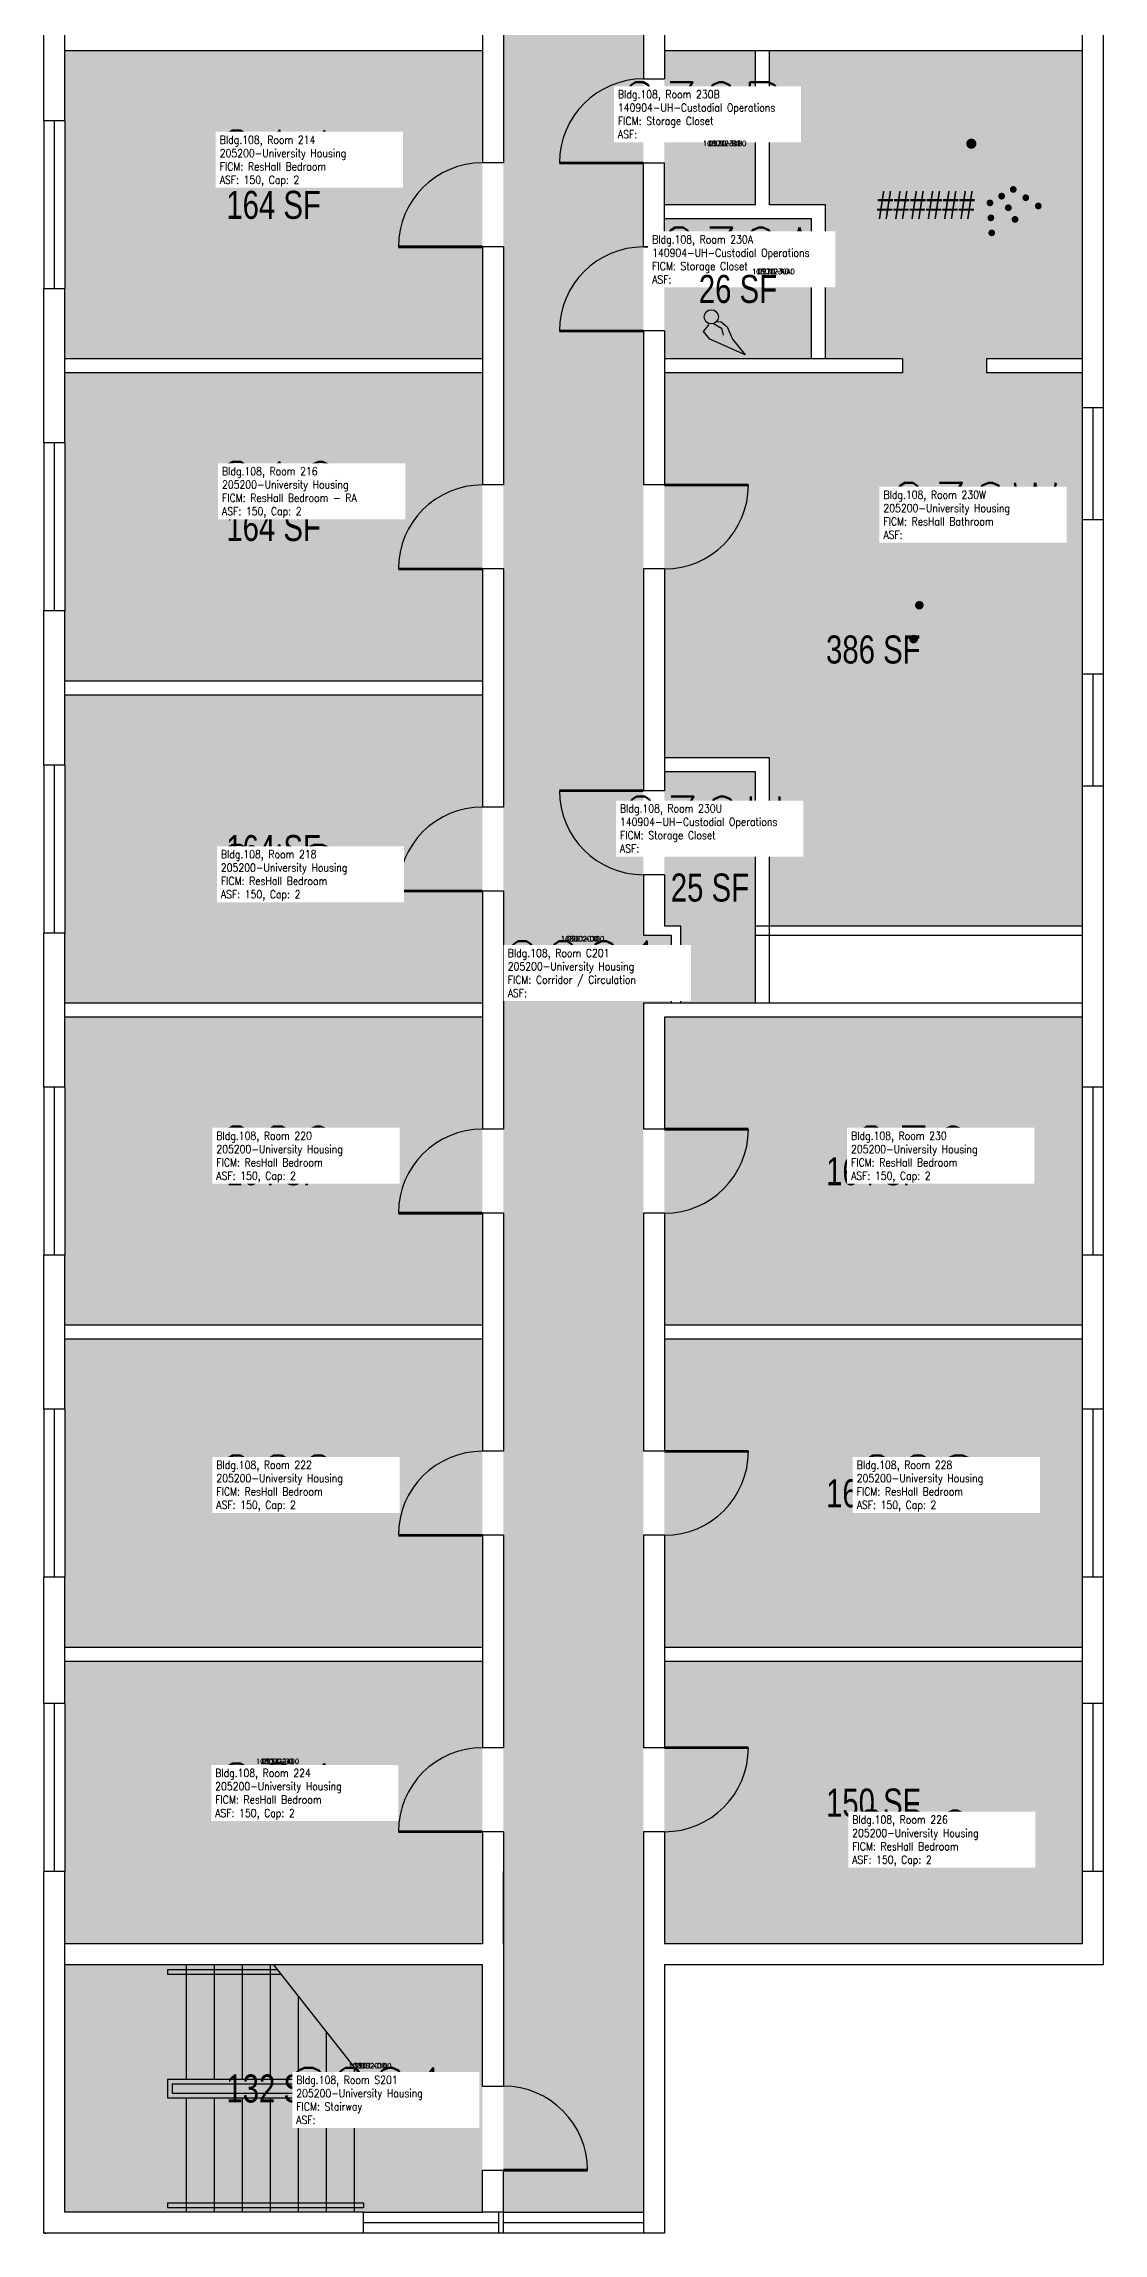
# Model space of a CAD drawing. Header units: inches. Extents: x -394 to 1224, y 0 to 3729.
# Drawn here: x 0 to 454, y 0 to 938 of the extents above; entities that cross this region are included whole.
import ezdxf
from ezdxf.enums import TextEntityAlignment as Align

# ---------------------------------------------------------------- set-up
doc = ezdxf.new("R2010")
doc.units = ezdxf.units.IN
doc.header["$LTSCALE"] = 0.25
doc.header["$MEASUREMENT"] = 0
doc.layers.get('0').update_dxf_attribs({"linetype": 'CONTINUOUS'})
for name, color, linetype in [('A-DOOR', 2, 'CONTINUOUS'), ('A-FLOR', 3, 'CONTINUOUS'), ('A-GLAZ', 1, 'CONTINUOUS'), ('A-GLAZ-SILL', 2, 'CONTINUOUS'), ('A-IDEN-ICON', 4, 'CONTINUOUS'), ('A-IDEN-RNUM', 7, 'CONTINUOUS'), ('A-IDEN-SNUM', 4, 'CONTINUOUS'), ('A-IDEN-VNUM', 4, 'CONTINUOUS'), ('A-WALL', 5, 'CONTINUOUS'), ('AREA-TEXT', 3, 'CONTINUOUS'), ('Rooms-Category-Color', 7, 'CONTINUOUS'), ('Rooms-College-Color', 7, 'CONTINUOUS'), ('Rooms-Department-Color', 7, 'CONTINUOUS'), ('Rooms-Division-Color', 7, 'CONTINUOUS'), ('Rooms-Information', 7, 'CONTINUOUS')]:
    doc.layers.add(name, color=color, linetype=linetype)
doc.styles.add('AREA', font='arial.ttf', dxfattribs={"width": 0.75, "height": 24})
doc.styles.add('ROOMSNUMBER', font='SIMPLEX.shx', dxfattribs={"height": 0.18})
doc.styles.add('ROOMVNUMBER', font='simplex.shx', dxfattribs={"width": 0.85})

# ---------------------------------------------------------------- blocks, each defined once
blk = doc.blocks.new('Cpshower')
at = {"color": 0, "linetype": 'ByBlock'}
blk.add_lwpolyline([(-0.015, 0.0396, 0, 0.06, 0), (0.005, 0.005, 0.06, 0.06, 0)], format="xyseb", dxfattribs=at)
for points, const_width in [([(-0.0319, 0.0624, 1), (-0.0281, 0.0689, 1)], 0.0075), ([(0.0302, -0.0036, 1), (0.0345, -0.0011, 1)], 0.005), ([(-0.0045, -0.0236, 1), (-0.0002, -0.0211, 1)], 0.005), ([(0.0128, -0.0136, 1), (0.0172, -0.0111, 1)], 0.005), ([(0.0228, -0.0309, 1), (0.0272, -0.0284, 1)], 0.005), ([(0.0488, -0.0159, 1), (0.0531, -0.0134, 1)], 0.005), ([(0.0675, -0.0282, 1), (0.0718, -0.0257, 1)], 0.005), ([(-0.0031, -0.0459, 1), (0.0012, -0.0434, 1)], 0.005), ([(-0.0018, -0.0682, 1), (0.0025, -0.0657, 1)], 0.005), ([(0.0328, -0.0482, 1), (0.0372, -0.0457, 1)], 0.005)]:
    blk.add_lwpolyline(points, format="xyb", close=True, dxfattribs=dict(at, const_width=const_width))
at = {"color": 0, "linetype": 'ByBlock', "const_width": 0.015}
blk.add_lwpolyline([(-0.01, 0.031), (-0.03, 0.0656)], dxfattribs=at)
blk = doc.blocks.new('Cpbath')
at = {"color": 0, "linetype": 'ByBlock', "const_width": 0.0127}
for points in [[(0.0571, 0.0168, 0.861492), (-0.0551, 0, 1)], [(0.0571, 0.0168, 0.729002), (-0.0084, -0.0042, 1)], [(-0.0551, 0, 0.726902), (0.0487, -0.0337, 1)], [(-0.0084, -0.0042, 0.609468), (0.0487, -0.0337, 1)]]:
    blk.add_lwpolyline(points, format="xyb", dxfattribs=at)
at = {"color": 0, "linetype": 'ByBlock', "const_width": 0.00637}
for points in [[(0.0544, 0.0152, 1), (0.0599, 0.0184, 1)], [(0.0459, -0.0353, 1), (0.0515, -0.0321, 1)]]:
    blk.add_lwpolyline(points, format="xyb", close=True, dxfattribs=at)
blk = doc.blocks.new('Cpcust')
at = {"color": 0, "linetype": 'ByBlock'}
for p, q in [((0.0262, -0.0408), (0.0446, -0.0406)), ((0.0297, -0.0341), (0.0376, -0.0302)), ((0.0376, -0.0302), (0.0533, -0.0324)), ((0.0446, -0.0406), (0.0543, -0.0505)), ((0.0533, -0.0324), (0.0745, -0.0479)), ((0.0171, -0.0639), (0.02, -0.0466)), ((0.0358, -0.0705), (0.0171, -0.0639)), ((0.1117, -0.0625), (0.0358, -0.0705)), ((0.0745, -0.0479), (0.1117, -0.0625))]:
    blk.add_line(p, q, dxfattribs=at)
at = {"color": 0, "linetype": 'ByBlock', "const_width": 0.0075}
blk.add_lwpolyline([(-0.0332, 0.0481, 1), (-0.0268, 0.0519, 1)], format="xyb", close=True, dxfattribs=at)
at = {"color": 0, "linetype": 'ByBlock', "const_width": 0.015}
blk.add_lwpolyline([(-0.03, 0.05), (0.01, -0.0193)], dxfattribs=at)
at = {"color": 0, "linetype": 'ByBlock'}
blk.add_circle((0.0158, -0.0313), 0.0141, dxfattribs=at)

msp = doc.modelspace()

# ---------------------------------------------------------------- hatches: boundary and pattern name
at = {"layer": 'Rooms-Category-Color', "true_color": 0xadadad}
for points in [[(257.04, 1776), (196.96, 1776), (196.96, 1773), (196.96, 155), (197, 155), (197, 9), (257, 9), (256.96, 527), (268.96, 527), (268.96, 556), (256.96, 556), (257.04, 1776)], [(188, 115), (9, 115), (9, 9), (137, 9), (188, 9)]]:
    msp.add_hatch(color=253, dxfattribs=at).paths.add_polyline_path(points)
at = {"layer": 'Rooms-Category-Color', "true_color": 0x728ef3}
for points in [[(187.96, 935), (9, 935), (9, 905), (9, 833), (9, 803), (187.96, 803)], [(403.96, 797), (445, 797), (445, 782), (445, 734), (445, 668), (445, 620), (445, 560), (310.96, 560), (310.96, 632.04), (265.96, 632.04), (265.96, 797), (367.96, 797), (367.96, 803), (334.96, 803), (334.96, 868.96), (310.96, 868.96), (310.96, 935), (445, 935), (445, 803), (403.96, 803)], [(304.96, 868.96), (265.96, 868.96), (265.96, 935), (304.96, 935)], [(328.96, 803), (265.96, 803), (265.96, 862.96), (328.96, 862.96)], [(187.96, 797), (9, 797), (9, 767), (9, 695), (9, 665), (187.96, 665)], [(187.96, 659), (9, 659), (9, 629), (9, 557), (9, 527), (187.96, 527)], [(304.96, 626.04), (265.96, 626.04), (265.96, 560), (272.96, 560), (272.96, 527), (304.96, 527), (304.96, 556)], [(187.96, 521), (9, 521), (9, 491), (9, 419), (9, 389), (187.96, 389)], [(445, 419), (445, 491), (445, 521), (265.96, 521), (265.96, 389), (445, 389)], [(187.96, 383), (9, 383), (9, 353), (9, 281), (9, 251), (187.96, 251)], [(445, 383), (265.96, 383), (265.96, 251), (445, 251)], [(187.96, 245), (9, 245), (9, 227), (9, 155), (9, 124), (187.96, 124)], [(445, 245), (265.96, 245), (265.96, 124), (445, 124), (445, 155), (445, 227)]]:
    msp.add_hatch(color=171, dxfattribs=at).paths.add_polyline_path(points)
at = {"layer": 'Rooms-College-Color', "true_color": 0xadadad}
for points in [[(257.04, 1776), (196.96, 1776), (196.96, 1773), (196.96, 155), (197, 155), (197, 9), (257, 9), (256.96, 527), (268.96, 527), (268.96, 556), (256.96, 556), (257.04, 1776)], [(187.96, 935), (9, 935), (9, 905), (9, 833), (9, 803), (187.96, 803)], [(403.96, 797), (445, 797), (445, 782), (445, 734), (445, 668), (445, 620), (445, 560), (310.96, 560), (310.96, 632.04), (265.96, 632.04), (265.96, 797), (367.96, 797), (367.96, 803), (334.96, 803), (334.96, 868.96), (310.96, 868.96), (310.96, 935), (445, 935), (445, 803), (403.96, 803)], [(304.96, 868.96), (265.96, 868.96), (265.96, 935), (304.96, 935)], [(328.96, 803), (265.96, 803), (265.96, 862.96), (328.96, 862.96)], [(187.96, 797), (9, 797), (9, 767), (9, 695), (9, 665), (187.96, 665)], [(187.96, 659), (9, 659), (9, 629), (9, 557), (9, 527), (187.96, 527)], [(304.96, 626.04), (265.96, 626.04), (265.96, 560), (272.96, 560), (272.96, 527), (304.96, 527), (304.96, 556)], [(187.96, 521), (9, 521), (9, 491), (9, 419), (9, 389), (187.96, 389)], [(445, 419), (445, 491), (445, 521), (265.96, 521), (265.96, 389), (445, 389)], [(187.96, 383), (9, 383), (9, 353), (9, 281), (9, 251), (187.96, 251)], [(445, 383), (265.96, 383), (265.96, 251), (445, 251)], [(187.96, 245), (9, 245), (9, 227), (9, 155), (9, 124), (187.96, 124)], [(445, 245), (265.96, 245), (265.96, 124), (445, 124), (445, 155), (445, 227)], [(188, 115), (9, 115), (9, 9), (137, 9), (188, 9)]]:
    msp.add_hatch(color=253, dxfattribs=at).paths.add_polyline_path(points)
at = {"layer": 'Rooms-Department-Color', "true_color": 0xacacac}
for points in [[(257.04, 1776), (196.96, 1776), (196.96, 1773), (196.96, 155), (197, 155), (197, 9), (257, 9), (256.96, 527), (268.96, 527), (268.96, 556), (256.96, 556), (257.04, 1776)], [(188, 115), (9, 115), (9, 9), (137, 9), (188, 9)]]:
    msp.add_hatch(color=253, dxfattribs=at).paths.add_polyline_path(points)
at = {"layer": 'Rooms-Department-Color', "true_color": 0x604aed}
for points in [[(187.96, 935), (9, 935), (9, 905), (9, 833), (9, 803), (187.96, 803)], [(403.96, 797), (445, 797), (445, 782), (445, 734), (445, 668), (445, 620), (445, 560), (310.96, 560), (310.96, 632.04), (265.96, 632.04), (265.96, 797), (367.96, 797), (367.96, 803), (334.96, 803), (334.96, 868.96), (310.96, 868.96), (310.96, 935), (445, 935), (445, 803), (403.96, 803)], [(304.96, 868.96), (265.96, 868.96), (265.96, 935), (304.96, 935)], [(328.96, 803), (265.96, 803), (265.96, 862.96), (328.96, 862.96)], [(187.96, 797), (9, 797), (9, 767), (9, 695), (9, 665), (187.96, 665)], [(187.96, 659), (9, 659), (9, 629), (9, 557), (9, 527), (187.96, 527)], [(304.96, 626.04), (265.96, 626.04), (265.96, 560), (272.96, 560), (272.96, 527), (304.96, 527), (304.96, 556)], [(187.96, 521), (9, 521), (9, 491), (9, 419), (9, 389), (187.96, 389)], [(445, 419), (445, 491), (445, 521), (265.96, 521), (265.96, 389), (445, 389)], [(187.96, 383), (9, 383), (9, 353), (9, 281), (9, 251), (187.96, 251)], [(445, 383), (265.96, 383), (265.96, 251), (445, 251)], [(187.96, 245), (9, 245), (9, 227), (9, 155), (9, 124), (187.96, 124)], [(445, 245), (265.96, 245), (265.96, 124), (445, 124), (445, 155), (445, 227)]]:
    msp.add_hatch(color=173, dxfattribs=at).paths.add_polyline_path(points)
at = {"layer": 'Rooms-Division-Color', "true_color": 0xadadad}
for points in [[(257.04, 1776), (196.96, 1776), (196.96, 1773), (196.96, 155), (197, 155), (197, 9), (257, 9), (256.96, 527), (268.96, 527), (268.96, 556), (256.96, 556), (257.04, 1776)], [(188, 115), (9, 115), (9, 9), (137, 9), (188, 9)]]:
    msp.add_hatch(color=253, dxfattribs=at).paths.add_polyline_path(points)
at = {"layer": 'Rooms-Division-Color', "true_color": 0x604aed}
for points in [[(187.96, 935), (9, 935), (9, 905), (9, 833), (9, 803), (187.96, 803)], [(403.96, 797), (445, 797), (445, 782), (445, 734), (445, 668), (445, 620), (445, 560), (310.96, 560), (310.96, 632.04), (265.96, 632.04), (265.96, 797), (367.96, 797), (367.96, 803), (334.96, 803), (334.96, 868.96), (310.96, 868.96), (310.96, 935), (445, 935), (445, 803), (403.96, 803)], [(304.96, 868.96), (265.96, 868.96), (265.96, 935), (304.96, 935)], [(328.96, 803), (265.96, 803), (265.96, 862.96), (328.96, 862.96)], [(187.96, 797), (9, 797), (9, 767), (9, 695), (9, 665), (187.96, 665)], [(187.96, 659), (9, 659), (9, 629), (9, 557), (9, 527), (187.96, 527)], [(304.96, 626.04), (265.96, 626.04), (265.96, 560), (272.96, 560), (272.96, 527), (304.96, 527), (304.96, 556)], [(187.96, 521), (9, 521), (9, 491), (9, 419), (9, 389), (187.96, 389)], [(445, 419), (445, 491), (445, 521), (265.96, 521), (265.96, 389), (445, 389)], [(187.96, 383), (9, 383), (9, 353), (9, 281), (9, 251), (187.96, 251)], [(445, 383), (265.96, 383), (265.96, 251), (445, 251)], [(187.96, 245), (9, 245), (9, 227), (9, 155), (9, 124), (187.96, 124)], [(445, 245), (265.96, 245), (265.96, 124), (445, 124), (445, 155), (445, 227)]]:
    msp.add_hatch(color=173, dxfattribs=at).paths.add_polyline_path(points)

# ---------------------------------------------------------------- linework, layer by layer
at = {"layer": 'A-DOOR', "const_width": 1.2}
for points in [[(256.96, 886.96), (220.96, 886.96)], [(187.96, 851), (151.96, 851)], [(256.96, 814.96), (220.96, 814.96)], [(265.96, 749), (301.96, 749)], [(187.96, 713), (151.96, 713)], [(256.96, 618), (220.96, 618)], [(187.96, 575), (151.96, 575)], [(265.96, 473), (301.96, 473)], [(187.96, 437), (151.96, 437)], [(265.96, 335), (301.96, 335)], [(187.96, 299), (151.96, 299)], [(265.96, 208), (301.96, 208)], [(187.96, 172), (151.96, 172)], [(197, 27), (233, 27)]]:
    msp.add_lwpolyline(points, dxfattribs=at)
at = {"layer": 'A-DOOR'}
for centre, start, end in [((256.96, 886.96), 90, 180), ((187.96, 851), 90, 180), ((256.96, 814.96), 90, 180), ((187.96, 713), 90, 180), ((265.96, 749), 270, 360), ((187.96, 575), 90, 180), ((256.96, 618), 180, 270), ((187.96, 437), 90, 180), ((265.96, 473), 270, 360), ((187.96, 299), 90, 180), ((265.96, 335), 270, 360), ((187.96, 172), 90, 180), ((265.96, 208), 270, 360), ((197, 27), 360, 90)]:
    msp.add_arc(centre, 36, start, end, dxfattribs=at)
at = {"layer": 'A-FLOR'}
for p, q in [((53.04, 113), (100.07, 113)), ((53.04, 113), (53.04, 110.99)), ((61, 115), (61, 66.01)), ((73, 115), (73, 66.01)), ((85, 115), (85, 66.01)), ((97, 115), (97, 66.01)), ((98.5, 115), (137, 66.01)), ((53.04, 110.99), (101.65, 110.99)), ((109, 101.64), (109, 66.01)), ((121, 86.37), (121, 66.01)), ((53.04, 66.01), (53.04, 57.99)), ((53.04, 66.01), (137, 66.01)), ((133, 71.1), (133, 66.01)), ((137, 66.01), (137, 64)), ((53.04, 57.99), (137, 57.99)), ((55.04, 64), (55.04, 60)), ((55.04, 64), (137, 64)), ((55.04, 60), (137, 60)), ((61, 57.99), (61, 9)), ((73, 57.99), (73, 9)), ((85, 57.99), (85, 9)), ((97, 57.99), (97, 9)), ((109, 57.99), (109, 9)), ((121, 57.99), (121, 9)), ((133, 57.99), (133, 9)), ((137, 60), (137, 57.99)), ((53.04, 13.01), (53.04, 11)), ((53.04, 13.01), (137, 13.01)), ((53.04, 11), (137, 11)), ((137, 13.01), (137, 11))]:
    msp.add_line(p, q, dxfattribs=at)
at = {"layer": 'A-GLAZ'}
for p, q in [((4.5, 904.98), (4.5, 832.98)), ((449.5, 782), (449.5, 734)), ((4.5, 766.98), (4.5, 694.98)), ((449.5, 668), (449.5, 620)), ((4.5, 628.98), (4.5, 556.98)), ((4.5, 490.98), (4.5, 418.98)), ((449.5, 490.98), (449.5, 418.98)), ((4.5, 352.98), (4.5, 280.98)), ((449.5, 352.98), (449.5, 280.98)), ((4.5, 226.98), (4.5, 154.98)), ((449.5, 226.98), (449.5, 154.98)), ((195, 4.5), (137, 4.5)), ((257, 4.5), (197, 4.5))]:
    msp.add_line(p, q, dxfattribs=at)
at = {"layer": 'A-GLAZ-SILL'}
for p, q in [((0, 905), (0, 833)), ((9, 905), (9, 833)), ((445, 782), (445, 734)), ((454, 782), (454, 734)), ((0, 767), (0, 695)), ((9, 767), (9, 695)), ((445, 668), (445, 620)), ((454, 668), (454, 620)), ((0, 629), (0, 557)), ((9, 629), (9, 557)), ((0, 491), (0, 419)), ((9, 491), (9, 419)), ((445, 491), (445, 419)), ((454, 491), (454, 419)), ((0, 353), (0, 281)), ((9, 353), (9, 281)), ((445, 353), (445, 281)), ((454, 353), (454, 281)), ((0, 227), (0, 155)), ((9, 227), (9, 155)), ((445, 227), (445, 155)), ((454, 227), (454, 155)), ((137, 9), (188, 9)), ((195, 0), (137, 0)), ((197, 9), (257, 9)), ((257, 0), (197, 0))]:
    msp.add_line(p, q, dxfattribs=at)
at = {"layer": 'A-WALL'}
for p, q in [((187.96, 989), (187.96, 887)), ((196.96, 989), (196.96, 887)), ((256.96, 989), (256.96, 923)), ((265.96, 989), (265.96, 923)), ((0, 905), (0, 971)), ((9, 905), (9, 971)), ((445, 971), (445, 782)), ((454, 971), (454, 782)), ((187.96, 935), (9, 935)), ((445, 935), (265.96, 935)), ((304.96, 868.96), (304.96, 935)), ((310.96, 868.96), (310.96, 934.93)), ((256.96, 923), (265.96, 923)), ((9, 905), (0, 905)), ((196.96, 887), (187.96, 887)), ((256.96, 851), (256.96, 887)), ((256.96, 887), (265.96, 887)), ((265.96, 851), (265.96, 887)), ((304.96, 868.96), (265.96, 868.96)), ((328.96, 862.96), (265.96, 862.96)), ((334.96, 868.96), (310.96, 868.96)), ((328.96, 803), (328.96, 862.96)), ((334.96, 803), (334.96, 868.96)), ((196.96, 851), (187.96, 851)), ((187.96, 851), (187.96, 749)), ((196.96, 851), (196.96, 749)), ((256.96, 851), (256.96, 850.96)), ((256.96, 851), (265.96, 851)), ((256.96, 850.96), (256.96, 851)), ((265.96, 850.96), (256.96, 850.96)), ((265.96, 851), (265.96, 850.96)), ((265.96, 850.96), (265.96, 851)), ((0, 767), (0, 833)), ((9, 833), (0, 833)), ((9, 767), (9, 833)), ((265.96, 814.96), (256.96, 814.96)), ((256.96, 814.96), (256.96, 749)), ((265.96, 814.96), (265.96, 749)), ((187.96, 803), (9, 803)), ((367.96, 803), (265.96, 803)), ((367.96, 803), (367.96, 797)), ((445, 803), (403.96, 803)), ((403.96, 803), (403.96, 797)), ((187.96, 797), (9, 797)), ((367.96, 797), (265.96, 797)), ((445, 797), (403.96, 797)), ((454, 782), (445, 782)), ((9, 767), (0, 767)), ((196.96, 749), (187.96, 749)), ((265.96, 749), (256.96, 749)), ((454, 734), (445, 734)), ((445, 734), (445, 668)), ((454, 734), (454, 668)), ((196.96, 713), (187.96, 713)), ((187.96, 713), (187.96, 611)), ((196.96, 713), (196.96, 611)), ((265.96, 713), (256.96, 713)), ((256.96, 713), (256.96, 618)), ((265.96, 713), (265.96, 618)), ((9, 695), (0, 695)), ((0, 629), (0, 695)), ((9, 629), (9, 695)), ((454, 668), (445, 668)), ((187.96, 665), (9, 665)), ((187.96, 659), (9, 659)), ((9, 629), (0, 629)), ((310.96, 632.04), (265.96, 632.04)), ((310.96, 527), (310.96, 632.04)), ((304.96, 626.04), (265.96, 626.04)), ((304.96, 556), (304.96, 626.04)), ((454, 620), (445, 620)), ((445, 620), (445, 491)), ((454, 620), (454, 491)), ((196.96, 611), (187.96, 611)), ((265.96, 618), (256.96, 618)), ((256.96, 582), (256.96, 556)), ((265.96, 582), (256.96, 582)), ((265.96, 582), (265.96, 560)), ((196.96, 575), (187.96, 575)), ((187.96, 575), (187.96, 473)), ((196.96, 575), (196.96, 473)), ((0, 491), (0, 557)), ((9, 557), (0, 557)), ((9, 491), (9, 557)), ((268.96, 556), (256.96, 556)), ((272.96, 560), (265.96, 560)), ((268.96, 527), (268.96, 556)), ((272.96, 527), (272.96, 560)), ((445, 560), (304.96, 560)), ((445, 556), (304.96, 556)), ((304.96, 527), (304.96, 556)), ((187.96, 527), (9, 527)), ((445, 527), (256.96, 527)), ((256.96, 527), (256.96, 473)), ((187.96, 521), (9, 521)), ((445, 521), (265.96, 521)), ((265.96, 521), (265.96, 473)), ((9, 491), (0, 491)), ((454, 491), (445, 491)), ((196.96, 473), (187.96, 473)), ((265.96, 473), (256.96, 473)), ((196.96, 437), (187.96, 437)), ((187.96, 437), (187.96, 335)), ((196.96, 437), (196.96, 335)), ((265.96, 437), (256.96, 437)), ((256.96, 437), (256.96, 335)), ((265.96, 437), (265.96, 335)), ((9, 419), (0, 419)), ((0, 353), (0, 419)), ((9, 353), (9, 419)), ((454, 419), (445, 419)), ((445, 419), (445, 353)), ((454, 419), (454, 353)), ((187.96, 389), (9, 389)), ((445, 389), (265.96, 389)), ((187.96, 383), (9, 383)), ((445, 383), (265.96, 383)), ((9, 353), (0, 353)), ((454, 353), (445, 353)), ((196.96, 335), (187.96, 335)), ((265.96, 335), (256.96, 335)), ((196.96, 299), (187.96, 299)), ((187.96, 299), (187.96, 208)), ((196.96, 299), (196.96, 208)), ((265.96, 299), (256.96, 299)), ((256.96, 299), (256.96, 208)), ((265.96, 299), (265.96, 208)), ((9, 281), (0, 281)), ((0, 227), (0, 281)), ((9, 227), (9, 281)), ((454, 281), (445, 281)), ((445, 281), (445, 227)), ((454, 281), (454, 227)), ((187.96, 251), (9, 251)), ((187.96, 245), (9, 245)), ((445, 251), (265.96, 251)), ((445, 245), (265.96, 245)), ((9, 227), (0, 227)), ((454, 227), (445, 227)), ((196.96, 208), (187.96, 208)), ((265.96, 208), (256.96, 208)), ((196.96, 172), (187.96, 172)), ((187.96, 172), (187.96, 124)), ((196.96, 172), (196.96, 63)), ((257, 172), (257, 0)), ((265.96, 172), (257, 172)), ((265.96, 172), (265.96, 124)), ((0, 0), (0, 155)), ((9, 155), (0, 155)), ((9, 9), (9, 155)), ((197, 124), (197, 155)), ((454, 155), (445, 155)), ((445, 155), (445, 124)), ((454, 155), (454, 115)), ((187.96, 124), (9, 124)), ((445, 124), (265.96, 124)), ((188, 115), (9, 115)), ((188, 63), (188, 115)), ((266, 115), (266, 0)), ((454, 115), (266, 115)), ((188, 63), (196.96, 63)), ((188, 9), (188, 27)), ((188, 27), (197, 27)), ((197, 9), (197, 27)), ((137, 0), (0, 0)), ((0, 0), (1, 0)), ((0, 0), (1, 0)), ((137, 9), (9, 9)), ((137, 0), (137, 9)), ((197, 9), (188, 9)), ((195, 0), (195, 9)), ((197, 0), (195, 0)), ((197, 0), (197, 9)), ((266, 0), (257, 0))]:
    msp.add_line(p, q, dxfattribs=at)

# ---------------------------------------------------------------- block references
at = {"layer": 'A-IDEN-ICON'}
for name, p, xscale, yscale, zscale, rotation in [('Cpshower', (406.13, 876.28), 288, 288, 12, 2.779211088058574e-09), ('Cpcust', (286.53, 828.56), 216.0000000022654, 216.0000000022654, 216.0000000022654, 329.5961265741406), ('Cpbath', (358.72, 692.64), 288, 288, 12, 2.779211088058574e-09)]:
    msp.add_blockref(name, p, dxfattribs=dict(at, xscale=xscale, yscale=yscale, zscale=zscale, rotation=rotation))

# ---------------------------------------------------------------- texts
at = {"layer": 'A-IDEN-RNUM', "style": 'ROOMSNUMBER'}
for s, p in [('0214-00', (100.18, 890.77)), ('0230-B0', (291.76, 895.32)), ('0230-A0', (312.64, 840.44)), ('0216-00', (100.18, 748.77)), ('0230-W0', (398.66, 730.79)), ('0230-U0', (289.74, 596.6)), ('0218-00', (100.18, 584.67)), ('C201-00', (230.88, 554.57)), ('0220-00', (100.18, 458.97)), ('0230-00', (372.18, 458.97)), ('0222-00', (100.18, 317.97)), ('0228-00', (374.6, 317.97)), ('0224-00', (100.18, 202.14)), ('0226-00', (372.18, 165.97)), ('S201-00', (139.76, 71.78))]:
    msp.add_text(s, height=2.16, dxfattribs=at).set_placement(p, align=Align.MIDDLE)
at = {"layer": 'A-IDEN-SNUM', "style": 'ROOMSNUMBER'}
for s, p in [('1080021400', (100.18, 890.77)), ('10800230B0', (291.76, 895.32)), ('10800230A0', (312.64, 840.44)), ('1080021600', (100.18, 748.77)), ('10800230W0', (398.66, 730.79)), ('10800230U0', (289.74, 596.6)), ('1080021800', (100.18, 584.67)), ('1080C20100', (230.88, 554.57)), ('1080022000', (100.18, 458.97)), ('1080023000', (372.18, 458.97)), ('1080022200', (100.18, 317.97)), ('1080022800', (374.6, 317.97)), ('1080022400', (100.18, 202.14)), ('1080022600', (372.18, 165.97)), ('1080S20100', (139.76, 71.78))]:
    msp.add_text(s, height=2.16, dxfattribs=at).set_placement(p, align=Align.MIDDLE)
at = {"layer": 'A-IDEN-VNUM', "style": 'ROOMVNUMBER', "width": 0.85}
for s, p in [('230B', (281.97, 909.5)), ('214', (100.18, 888.86)), ('230A', (297.62, 847.31)), ('216', (100.18, 746.86)), ('230W', (398.66, 737.93)), ('230U', (282.86, 603.51)), ('218', (100.18, 582.76)), ('C201', (230.88, 541.6)), ('220', (100.18, 462.17)), ('230', (372.18, 462.17)), ('222', (100.18, 321.17)), ('228', (374.6, 321.17)), ('224', (100.18, 189.17)), ('226', (372.18, 169.17)), ('S201', (139.76, 58.81))]:
    msp.add_text(s, height=24, dxfattribs=at).set_placement(p, align=Align.MIDDLE)
at = {"layer": 'AREA-TEXT', "style": 'AREA', "width": 0.75}
for s, p in [('18 SF', (285.46, 901.98)), ('164 SF', (98.48, 869)), ('######', (377.98, 869)), ('26 SF', (297.46, 832.98)), ('164 SF', (98.48, 731)), ('386 SF', (355.48, 678.5)), ('164 SF', (98.48, 593)), ('25 SF', (285.46, 576.52)), ('164 SF', (98.48, 455)), ('164 SF', (355.48, 455)), ('164 SF', (98.48, 317)), ('164 SF', (355.48, 317)), ('150 SF', (98.48, 184.5)), ('150 SF', (355.48, 184.5)), ('132 SF', (98.5, 62))]:
    msp.add_text(s, height=12, dxfattribs=at).set_placement(p, align=Align.MIDDLE_CENTER)

# ---------------------------------------------------------------- next in the draw order: texts
at = {"layer": 'Rooms-Information', "char_height": 3.4286, "width": 76.8, "attachment_point": 7, "style": 'ROOMVNUMBER', "bg_fill": 3, "box_fill_scale": 1.5, "bg_fill_color": 256, "bg_fill_true_color": 13158600, "bg_fill_transparency": 0}
for s, insert in [('Bldg.108, Room 230B^M^J140904-UH-Custodial Operations^M^JFICM: Storage Closet^M^JASF: ', (246.03, 897.5)), ('Bldg.108, Room 214^M^J205200-University Housing^M^JFICM: ResHall Bedroom^M^JASF: 150, Cap: 2', (75.41, 876.86)), ('Bldg.108, Room 230A^M^J140904-UH-Custodial Operations^M^JFICM: Storage Closet^M^JASF: ', (260.7, 835.31)), ('Bldg.108, Room 216^M^J205200-University Housing^M^JFICM: ResHall Bedroom - RA^M^JASF: 150, Cap: 2', (76.38, 734.86)), ('Bldg.108, Room 230W^M^J205200-University Housing^M^JFICM: ResHall Bathroom^M^JASF: ', (359.81, 725.93)), ('Bldg.108, Room 230U^M^J140904-UH-Custodial Operations^M^JFICM: Storage Closet^M^JASF: ', (246.92, 591.51)), ('Bldg.108, Room 218^M^J205200-University Housing^M^JFICM: ResHall Bedroom^M^JASF: 150, Cap: 2', (75.89, 570.76)), ('Bldg.108, Room C201^M^J205200-University Housing^M^JFICM: Corridor / Circulation^M^JASF: ', (198.82, 529.6)), ('Bldg.108, Room 220^M^J205200-University Housing^M^JFICM: ResHall Bedroom^M^JASF: 150, Cap: 2', (73.95, 450.17)), ('Bldg.108, Room 230^M^J205200-University Housing^M^JFICM: ResHall Bedroom^M^JASF: 150, Cap: 2', (345.95, 450.17)), ('Bldg.108, Room 222^M^J205200-University Housing^M^JFICM: ResHall Bedroom^M^JASF: 150, Cap: 2', (73.95, 309.17)), ('Bldg.108, Room 228^M^J205200-University Housing^M^JFICM: ResHall Bedroom^M^JASF: 150, Cap: 2', (348.37, 309.17)), ('Bldg.108, Room 224^M^J205200-University Housing^M^JFICM: ResHall Bedroom^M^JASF: 150, Cap: 2', (73.46, 177.17)), ('Bldg.108, Room 226^M^J205200-University Housing^M^JFICM: ResHall Bedroom^M^JASF: 150, Cap: 2', (346.43, 157.17)), ('Bldg.108, Room S201^M^J205200-University Housing^M^JFICM: Stairway^M^JASF: ', (108.19, 46.81))]:
    msp.add_mtext(s, dxfattribs=dict(at, insert=insert))

doc.saveas('drawing.dxf')
